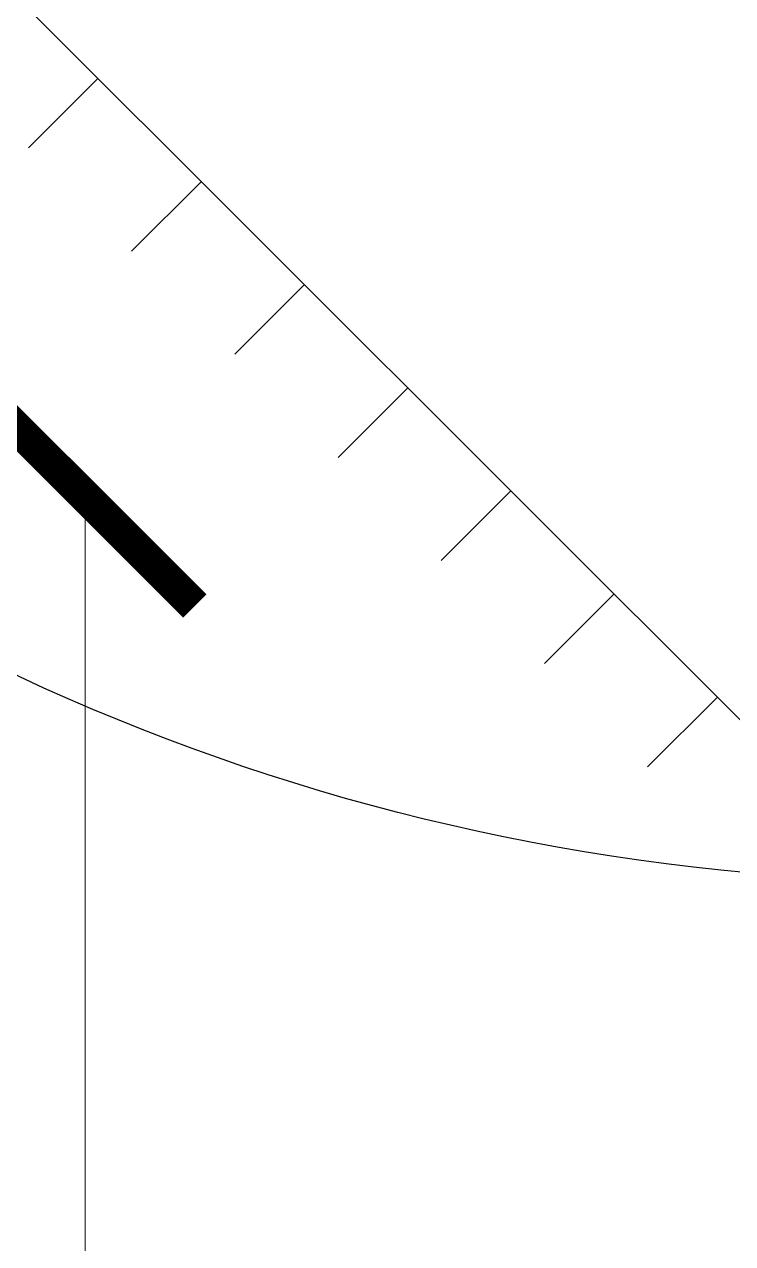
# Model space of a CAD drawing. Header units: millimetres. Extents: x -1359830 to -1240265, y -705366 to -618243.
# Drawn here: x -1296311 to -1295923, y -634047 to -633379 of the extents above; entities that cross this region are included whole.
import ezdxf

# ---------------------------------------------------------------- set-up
doc = ezdxf.new("R2010")
doc.units = ezdxf.units.MM
doc.header["$MEASUREMENT"] = 0
for name, color, linetype, lineweight in [('1.NET BAO-F', 3, 'Continuous', 25), ('4.DIM-F', 1, 'Continuous', 15), ('5.HATCH-F', 8, 'Continuous', 5), ('KC-NET THUONG', 8, 'Continuous', 18), ('S-dims', 8, 'Continuous', 18)]:
    doc.layers.add(name, color=color, linetype=linetype, lineweight=lineweight)
doc.styles.add('Vnsimli', font='vnsimli.shx', dxfattribs={"width": 0.8})
doc.dimstyles.new('D1-10', dxfattribs={"dimscale": 10, "dimtxt": 2, "dimasz": 1.5, "dimexe": 1.5, "dimexo": 0, "dimgap": 0.5, "dimtad": 1, "dimdec": 0, "dimzin": 0, "dimdsep": 46, "dimtxsty": 'Vnsimli', "dimblk": 'ARCHTICK', "dimcen": 1, "dimdle": 1.5, "dimclrd": 256, "dimclre": 256, "dimclrt": 2, "dimadec": 0, "dimazin": 0, "dimtfac": 1, "dimtdec": 0, "dimtix": 1, "dimtmove": 2, "dimatfit": 2, "dimldrblk": 'ARCHTICK', "dimfxl": 1, "dimtolj": 1, "dimtzin": 0, "dimlwd": -1, "dimlwe": -1, "dimarcsym": 0})

# ---------------------------------------------------------------- blocks, each defined once
blk = doc.blocks.new('_ARCHTICK')
at = {"layer": 'KC-NET THUONG', "color": 0, "linetype": 'ByBlock', "const_width": 0.15}
blk.add_lwpolyline([(-0.5, -0.5), (0.5, 0.5)], dxfattribs=at)
blk = doc.blocks.new('18')
at = {"layer": '1.NET BAO-F', "ltscale": 10}
blk.add_line((-1311875.742, -623500.823), (-1312022.742, -623353.853), dxfattribs=at)
blk.add_circle((-1311872.742, -623350.853), 150, dxfattribs=at)
at = {"layer": '5.HATCH-F', "ltscale": 10}
for p, q in [((-1311935.537, -623450.576), (-1311930.779, -623445.817)), ((-1311935.537, -623450.576), (-1311930.779, -623445.817)), ((-1311928.465, -623457.646), (-1311923.707, -623452.888)), ((-1311921.393, -623464.716), (-1311916.636, -623459.959)), ((-1311914.321, -623471.787), (-1311909.565, -623467.031)), ((-1311907.25, -623478.857), (-1311902.494, -623474.102)), ((-1311900.178, -623485.927), (-1311895.423, -623481.173)), ((-1311893.106, -623492.998), (-1311888.352, -623488.244))]:
    blk.add_line(p, q, dxfattribs=at)
at = {"layer": '4.DIM-F'}
blk.add_leader([(-1311931.637, -623474.47), (-1311931.637, -623572.108), (-1311590.056, -623572.108)], dimstyle='D1-10', dxfattribs=at)

msp = doc.modelspace()

# ---------------------------------------------------------------- block references
at = {"layer": 'S-dims', "xscale": 8, "yscale": 8, "zscale": 8}
msp.add_blockref('18', (9199175.15, 4354158.27), dxfattribs=at)

doc.saveas('drawing.dxf')
